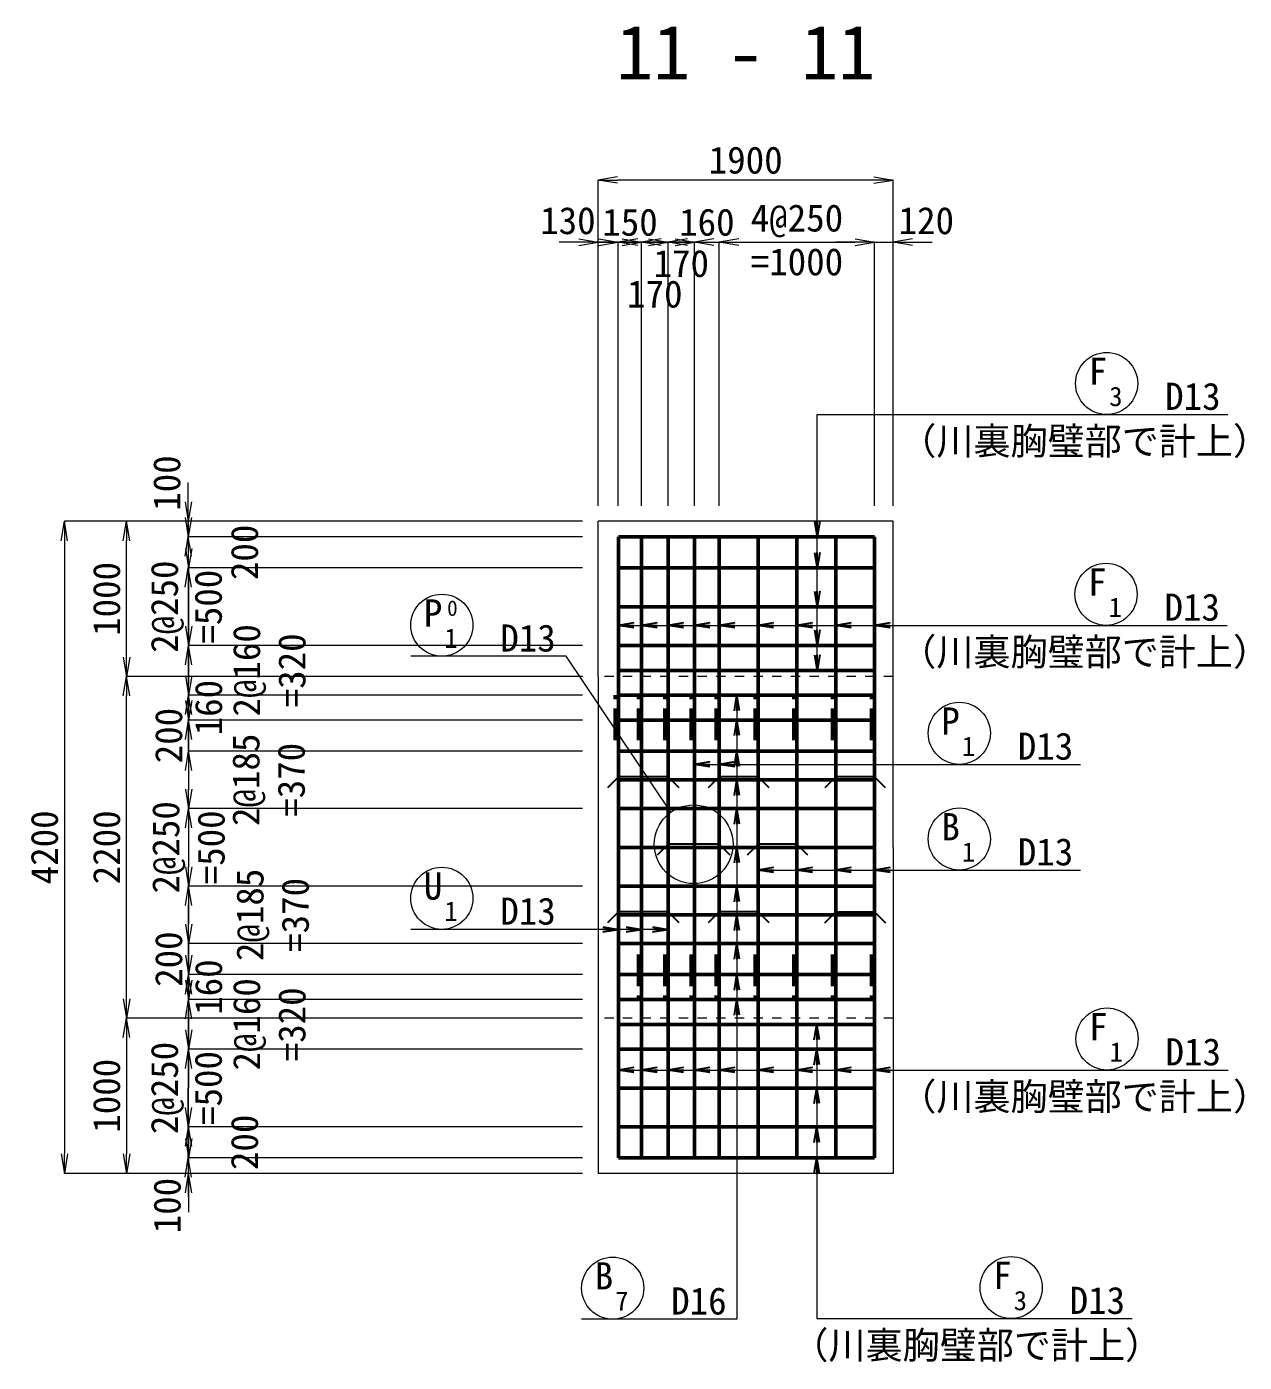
# Model space of a CAD drawing. Header units: millimetres. Extents: x 169470 to 758170, y -17820 to 11880.
# Drawn here: x 526551 to 534390, y -11529 to -2927 of the extents above; entities that cross this region are included whole.
import ezdxf
from ezdxf.enums import TextEntityAlignment as Align

# ---------------------------------------------------------------- set-up
doc = ezdxf.new("R2010")
doc.units = ezdxf.units.MM
doc.header["$LTSCALE"] = 50
doc.header["$PDSIZE"] = 300
doc.linetypes.add('SXF_跳び破線', pattern=[12, 6, -6])
doc.layers.get('Defpoints').update_dxf_attribs({"color": 151})
for name, color, linetype, lineweight in [('D-BGD', 7, 'Continuous', 13), ('D-STR', 1, 'Continuous', 50), ('D-STR-DIM', 7, 'Continuous', 13), ('D-STR-HTXT', 7, 'Continuous', 13), ('D-STR-STR3', 4, 'Continuous', 25), ('D-STR-TXT', 7, 'Continuous', 13)]:
    doc.layers.add(name, color=color, linetype=linetype, lineweight=lineweight)
doc.styles.add('MS ゴシック', font='MS Gothic.ttf')
doc.styles.add('YOKO_GOTHIC', font='MS Gothic.ttf')
doc.dimstyles.new('DIM-50', dxfattribs={"dimscale": 50, "dimtxt": 3.5, "dimasz": 2.5, "dimexe": 0, "dimexo": 2, "dimgap": 0.8, "dimtad": 1, "dimdec": 0, "dimzin": 1, "dimdsep": 46, "dimtxsty": 'MS ゴシック', "dimblk": 'OPEN', "dimcen": 0.1, "dimclrd": 256, "dimclre": 256, "dimclrt": 256, "dimaunit": 1, "dimadec": 3, "dimazin": 0, "dimtfac": 1, "dimtdec": 0, "dimtix": 1, "dimtmove": 2, "dimatfit": 3, "dimldrblk": 'OPEN', "dimfxl": 1, "dimlwd": -1, "dimlwe": -1, "dimarcsym": 2})
doc.dimstyles.new('S50', dxfattribs={"dimscale": 50, "dimtxt": 3.5, "dimasz": 2, "dimexe": 1, "dimexo": 1, "dimgap": 1, "dimtad": 1, "dimdec": 0, "dimzin": 1, "dimdsep": 46, "dimtxsty": 'YOKO_GOTHIC', "dimblk": 'OPEN', "dimcen": 0, "dimclrd": 256, "dimclre": 256, "dimclrt": 256, "dimaunit": 1, "dimadec": 3, "dimazin": 0, "dimtfac": 1, "dimtdec": 0, "dimtix": 1, "dimtmove": 2, "dimatfit": 3, "dimldrblk": 'OPEN', "dimfxl": 1, "dimlwd": -1, "dimlwe": -1, "dimarcsym": 0})

# ---------------------------------------------------------------- blocks, each defined once
blk = doc.blocks.new('_Open')
at = {"color": 0, "linetype": 'ByBlock', "lineweight": -2}
for p, q in [((-1, 0.167), (0, 0)), ((-1, -0.167), (0, 0)), ((0, 0), (-1, 0))]:
    blk.add_line(p, q, dxfattribs=at)
blk = doc.blocks.new('*D330')
at = {"layer": 'D-STR-DIM', "ltscale": 1500, "transparency": 16777216}
for p, q in [((527591.2, -5987.2), (527591.2, -5862.2)), ((530130.2, -6112.2), (527591.2, -6112.2)), ((527591.2, -6112.2), (527591.2, -6212.2)), ((530130.2, -6212.2), (527591.2, -6212.2)), ((527591.2, -6337.2), (527591.2, -6462.2))]:
    blk.add_line(p, q, dxfattribs=at)
at = {"layer": 'Defpoints', "color": 0, "ltscale": 1500, "transparency": 16777216}
for p in [(530230.2, -6112.2), (527591.2, -6212.2), (530230.2, -6212.2)]:
    blk.add_point(p, dxfattribs=at)
at = {"layer": 'D-STR-DIM', "ltscale": 1500, "transparency": 16777216, "xscale": 125, "yscale": 125, "zscale": 125}
for p, rotation in [((527591.2, -6112.2), 270), ((527591.2, -6212.2), 90)]:
    blk.add_blockref('_Open', p, dxfattribs=dict(at, rotation=rotation))
at = {"layer": 'D-STR-DIM', "ltscale": 1500, "transparency": 16777216, "insert": (527453.7, -5865.8), "char_height": 175, "attachment_point": 5, "rotation": 90, "style": 'MS ゴシック'}
blk.add_mtext('100', dxfattribs=at)
blk = doc.blocks.new('*D331')
at = {"layer": 'D-STR-DIM', "ltscale": 1500, "transparency": 16777216}
for p, q in [((527591.2, -6087.2), (527591.2, -5962.2)), ((530130.2, -6212.2), (527591.2, -6212.2)), ((527591.2, -6212.2), (527591.2, -6412.2)), ((530130.2, -6412.2), (527591.2, -6412.2)), ((527591.2, -6537.2), (527591.2, -6662.2))]:
    blk.add_line(p, q, dxfattribs=at)
at = {"layer": 'Defpoints', "color": 0, "ltscale": 1500, "transparency": 16777216}
for p in [(530230.2, -6212.2), (527591.2, -6412.2), (530230.2, -6412.2)]:
    blk.add_point(p, dxfattribs=at)
at = {"layer": 'D-STR-DIM', "ltscale": 1500, "transparency": 16777216, "xscale": 125, "yscale": 125, "zscale": 125}
for p, rotation in [((527591.2, -6212.2), 270), ((527591.2, -6412.2), 90)]:
    blk.add_blockref('_Open', p, dxfattribs=dict(at, rotation=rotation))
at = {"layer": 'D-STR-DIM', "ltscale": 1500, "transparency": 16777216, "insert": (527953.9, -6312.2), "char_height": 175, "attachment_point": 5, "rotation": 90, "style": 'MS ゴシック'}
blk.add_mtext('200', dxfattribs=at)
blk = doc.blocks.new('*D332')
at = {"layer": 'D-STR-DIM', "ltscale": 1500, "transparency": 16777216}
for p, q in [((527593.3, -6287.2), (527593.3, -6162.2)), ((530130.2, -6412.2), (527593.3, -6412.2)), ((527593.3, -6412.2), (527593.3, -6912.2)), ((530130.2, -6912.2), (527593.3, -6912.2)), ((527593.3, -7037.2), (527593.3, -7162.2))]:
    blk.add_line(p, q, dxfattribs=at)
at = {"layer": 'Defpoints', "color": 0, "ltscale": 1500, "transparency": 16777216}
for p in [(530230.2, -6412.2), (527593.3, -6912.2), (530230.2, -6912.2)]:
    blk.add_point(p, dxfattribs=at)
at = {"layer": 'D-STR-DIM', "ltscale": 1500, "transparency": 16777216, "xscale": 125, "yscale": 125, "zscale": 125}
for p, rotation in [((527593.3, -6412.2), 270), ((527593.3, -6912.2), 90)]:
    blk.add_blockref('_Open', p, dxfattribs=dict(at, rotation=rotation))
at = {"layer": 'D-STR-DIM', "ltscale": 1500, "transparency": 16777216, "char_height": 175, "attachment_point": 5, "rotation": 90, "style": 'MS ゴシック'}
for s, insert in [('2@250', (527456.5, -6662.2)), ('=500', (527720.8, -6662.2))]:
    blk.add_mtext(s, dxfattribs=dict(at, insert=insert))
blk = doc.blocks.new('*D333')
at = {"layer": 'D-STR-DIM', "ltscale": 1500, "transparency": 16777216}
for p, q in [((527593.3, -10087.2), (527593.3, -9962.2)), ((530130.2, -10212.2), (527593.3, -10212.2)), ((527593.3, -10312.2), (527593.3, -10212.2)), ((530130.2, -10312.2), (527593.3, -10312.2)), ((527593.3, -10437.2), (527593.3, -10562.2))]:
    blk.add_line(p, q, dxfattribs=at)
at = {"layer": 'Defpoints', "color": 0, "ltscale": 1500, "transparency": 16777216}
for p in [(527593.3, -10212.2), (530230.2, -10212.2), (530230.2, -10312.2)]:
    blk.add_point(p, dxfattribs=at)
at = {"layer": 'D-STR-DIM', "ltscale": 1500, "transparency": 16777216, "xscale": 125, "yscale": 125, "zscale": 125}
for p, rotation in [((527593.3, -10212.2), 270), ((527593.3, -10312.2), 90)]:
    blk.add_blockref('_Open', p, dxfattribs=dict(at, rotation=rotation))
at = {"layer": 'D-STR-DIM', "ltscale": 1500, "transparency": 16777216, "insert": (527455.8, -10519.4), "char_height": 175, "attachment_point": 5, "rotation": 90, "style": 'MS ゴシック'}
blk.add_mtext('100', dxfattribs=at)
blk = doc.blocks.new('*D334')
at = {"layer": 'D-STR-DIM', "ltscale": 1500, "transparency": 16777216}
for p, q in [((530130.2, -7592.2), (527593.3, -7592.2)), ((527593.3, -7717.2), (527593.3, -7837.2)), ((530130.2, -7962.2), (527593.3, -7962.2))]:
    blk.add_line(p, q, dxfattribs=at)
at = {"layer": 'Defpoints', "color": 0, "ltscale": 1500, "transparency": 16777216}
for p in [(530230.2, -7592.2), (527593.3, -7962.2), (530230.2, -7962.2)]:
    blk.add_point(p, dxfattribs=at)
at = {"layer": 'D-STR-DIM', "ltscale": 1500, "transparency": 16777216, "xscale": 125, "yscale": 125, "zscale": 125}
for p, rotation in [((527593.3, -7592.2), 90), ((527593.3, -7962.2), 270)]:
    blk.add_blockref('_Open', p, dxfattribs=dict(at, rotation=rotation))
at = {"layer": 'D-STR-DIM', "ltscale": 1500, "transparency": 16777216, "insert": (528109.3, -7777.2), "char_height": 175, "attachment_point": 5, "rotation": 90, "style": 'MS ゴシック'}
blk.add_mtext('2@185\\P=370', dxfattribs=at)
blk = doc.blocks.new('*D335')
at = {"layer": 'D-STR-DIM', "ltscale": 1500, "transparency": 16777216}
for p, q in [((530130.2, -7962.2), (527593.3, -7962.2)), ((527593.3, -8087.2), (527593.3, -8337.2)), ((530130.2, -8462.2), (527593.3, -8462.2))]:
    blk.add_line(p, q, dxfattribs=at)
at = {"layer": 'Defpoints', "color": 0, "ltscale": 1500, "transparency": 16777216}
for p in [(530230.2, -7962.2), (527593.3, -8462.2), (530230.2, -8462.2)]:
    blk.add_point(p, dxfattribs=at)
at = {"layer": 'D-STR-DIM', "ltscale": 1500, "transparency": 16777216, "xscale": 125, "yscale": 125, "zscale": 125}
for p, rotation in [((527593.3, -7962.2), 90), ((527593.3, -8462.2), 270)]:
    blk.add_blockref('_Open', p, dxfattribs=dict(at, rotation=rotation))
at = {"layer": 'D-STR-DIM', "ltscale": 1500, "transparency": 16777216, "insert": (527593.3, -8212.2), "char_height": 175, "attachment_point": 5, "rotation": 90, "style": 'MS ゴシック'}
blk.add_mtext('2@250\\P=500', dxfattribs=at)
blk = doc.blocks.new('*D336')
at = {"layer": 'D-STR-DIM', "ltscale": 1500, "transparency": 16777216}
for p, q in [((530130.2, -8462.2), (527593.3, -8462.2)), ((527593.3, -8587.2), (527593.3, -8707.2)), ((530130.2, -8832.2), (527593.3, -8832.2))]:
    blk.add_line(p, q, dxfattribs=at)
at = {"layer": 'Defpoints', "color": 0, "ltscale": 1500, "transparency": 16777216}
for p in [(530230.2, -8462.2), (527593.3, -8832.2), (530230.2, -8832.2)]:
    blk.add_point(p, dxfattribs=at)
at = {"layer": 'D-STR-DIM', "ltscale": 1500, "transparency": 16777216, "xscale": 125, "yscale": 125, "zscale": 125}
for p, rotation in [((527593.3, -8462.2), 90), ((527593.3, -8832.2), 270)]:
    blk.add_blockref('_Open', p, dxfattribs=dict(at, rotation=rotation))
at = {"layer": 'D-STR-DIM', "ltscale": 1500, "transparency": 16777216, "insert": (528135.3, -8647.2), "char_height": 175, "attachment_point": 5, "rotation": 90, "style": 'MS ゴシック'}
blk.add_mtext('2@185\\P=370', dxfattribs=at)
blk = doc.blocks.new('*D337')
at = {"layer": 'D-STR-DIM', "ltscale": 1500, "transparency": 16777216}
for p, q in [((530130.2, -9312.2), (527193.3, -9312.2)), ((527193.3, -9437.2), (527193.3, -10187.2)), ((530130.2, -10312.2), (527193.3, -10312.2))]:
    blk.add_line(p, q, dxfattribs=at)
at = {"layer": 'Defpoints', "color": 0, "ltscale": 1500, "transparency": 16777216}
for p in [(530230.2, -9312.2), (527193.3, -10312.2), (530230.2, -10312.2)]:
    blk.add_point(p, dxfattribs=at)
at = {"layer": 'D-STR-DIM', "ltscale": 1500, "transparency": 16777216, "xscale": 125, "yscale": 125, "zscale": 125}
for p, rotation in [((527193.3, -9312.2), 90), ((527193.3, -10312.2), 270)]:
    blk.add_blockref('_Open', p, dxfattribs=dict(at, rotation=rotation))
at = {"layer": 'D-STR-DIM', "ltscale": 1500, "transparency": 16777216, "insert": (527065.8, -9812.2), "char_height": 175, "attachment_point": 5, "rotation": 90, "style": 'MS ゴシック'}
blk.add_mtext('1000', dxfattribs=at)
blk = doc.blocks.new('*D338')
at = {"layer": 'D-STR-DIM', "ltscale": 1500, "transparency": 16777216}
for p, q in [((530130.2, -7112.2), (527193.3, -7112.2)), ((527193.3, -9187.2), (527193.3, -7237.2)), ((530130.2, -9312.2), (527193.3, -9312.2))]:
    blk.add_line(p, q, dxfattribs=at)
at = {"layer": 'Defpoints', "color": 0, "ltscale": 1500, "transparency": 16777216}
for p in [(527193.3, -7112.2), (530230.2, -7112.2), (530230.2, -9312.2)]:
    blk.add_point(p, dxfattribs=at)
at = {"layer": 'D-STR-DIM', "ltscale": 1500, "transparency": 16777216, "xscale": 125, "yscale": 125, "zscale": 125}
for p, rotation in [((527193.3, -7112.2), 90), ((527193.3, -9312.2), 270)]:
    blk.add_blockref('_Open', p, dxfattribs=dict(at, rotation=rotation))
at = {"layer": 'D-STR-DIM', "ltscale": 1500, "transparency": 16777216, "insert": (527065.8, -8212.2), "char_height": 175, "attachment_point": 5, "rotation": 90, "style": 'MS ゴシック'}
blk.add_mtext('2200', dxfattribs=at)
blk = doc.blocks.new('*D339')
at = {"layer": 'D-STR-DIM', "ltscale": 1500, "transparency": 16777216}
for p, q in [((530130.2, -6112.2), (527193.3, -6112.2)), ((527193.3, -6987.2), (527193.3, -6237.2)), ((530130.2, -7112.2), (527193.3, -7112.2))]:
    blk.add_line(p, q, dxfattribs=at)
at = {"layer": 'Defpoints', "color": 0, "ltscale": 1500, "transparency": 16777216}
for p in [(527193.3, -6112.2), (530230.2, -6112.2), (530230.2, -7112.2)]:
    blk.add_point(p, dxfattribs=at)
at = {"layer": 'D-STR-DIM', "ltscale": 1500, "transparency": 16777216, "xscale": 125, "yscale": 125, "zscale": 125}
for p, rotation in [((527193.3, -6112.2), 90), ((527193.3, -7112.2), 270)]:
    blk.add_blockref('_Open', p, dxfattribs=dict(at, rotation=rotation))
at = {"layer": 'D-STR-DIM', "ltscale": 1500, "transparency": 16777216, "insert": (527065.8, -6612.2), "char_height": 175, "attachment_point": 5, "rotation": 90, "style": 'MS ゴシック'}
blk.add_mtext('1000', dxfattribs=at)
blk = doc.blocks.new('*D340')
at = {"layer": 'D-STR-DIM', "ltscale": 1500, "transparency": 16777216}
for p, q in [((530130.2, -6112.2), (526793.3, -6112.2)), ((526793.3, -6237.2), (526793.3, -10187.2)), ((530130.2, -10312.2), (526793.3, -10312.2))]:
    blk.add_line(p, q, dxfattribs=at)
at = {"layer": 'Defpoints', "color": 0, "ltscale": 1500, "transparency": 16777216}
for p in [(530230.2, -6112.2), (526793.3, -10312.2), (530230.2, -10312.2)]:
    blk.add_point(p, dxfattribs=at)
at = {"layer": 'D-STR-DIM', "ltscale": 1500, "transparency": 16777216, "xscale": 125, "yscale": 125, "zscale": 125}
for p, rotation in [((526793.3, -6112.2), 90), ((526793.3, -10312.2), 270)]:
    blk.add_blockref('_Open', p, dxfattribs=dict(at, rotation=rotation))
at = {"layer": 'D-STR-DIM', "ltscale": 1500, "transparency": 16777216, "insert": (526665.8, -8212.2), "char_height": 175, "attachment_point": 5, "rotation": 90, "style": 'MS ゴシック'}
blk.add_mtext('4200', dxfattribs=at)
blk = doc.blocks.new('*D341')
at = {"layer": 'D-STR-DIM', "ltscale": 1500, "transparency": 16777216}
for p, q in [((527593.3, -7267.2), (527593.3, -7142.2)), ((530130.2, -7392.2), (527593.3, -7392.2)), ((527593.3, -7592.2), (527593.3, -7392.2)), ((530130.2, -7592.2), (527593.3, -7592.2)), ((527593.3, -7717.2), (527593.3, -7842.2))]:
    blk.add_line(p, q, dxfattribs=at)
at = {"layer": 'Defpoints', "color": 0, "ltscale": 1500, "transparency": 16777216}
for p in [(527593.3, -7392.2), (530230.2, -7392.2), (530230.2, -7592.2)]:
    blk.add_point(p, dxfattribs=at)
at = {"layer": 'D-STR-DIM', "ltscale": 1500, "transparency": 16777216, "xscale": 125, "yscale": 125, "zscale": 125}
for p, rotation in [((527593.3, -7392.2), 270), ((527593.3, -7592.2), 90)]:
    blk.add_blockref('_Open', p, dxfattribs=dict(at, rotation=rotation))
at = {"layer": 'D-STR-DIM', "ltscale": 1500, "transparency": 16777216, "insert": (527465.8, -7492.2), "char_height": 175, "attachment_point": 5, "rotation": 90, "style": 'MS ゴシック'}
blk.add_mtext('200', dxfattribs=at)
blk = doc.blocks.new('*D342')
at = {"layer": 'D-STR-DIM', "ltscale": 1500, "transparency": 16777216}
for p, q in [((530105.2, -4314.2), (529980.2, -4314.2)), ((530230.2, -6012.2), (530230.2, -4314.2)), ((530230.2, -4314.2), (530360.2, -4314.2)), ((530360.2, -6012.2), (530360.2, -4314.2)), ((530485.2, -4314.2), (530610.2, -4314.2))]:
    blk.add_line(p, q, dxfattribs=at)
at = {"layer": 'Defpoints', "color": 0, "ltscale": 1500, "transparency": 16777216}
for p in [(530360.2, -4314.2), (530230.2, -6112.2), (530360.2, -6112.2)]:
    blk.add_point(p, dxfattribs=at)
at = {"layer": 'D-STR-DIM', "ltscale": 1500, "transparency": 16777216, "xscale": 125, "yscale": 125, "zscale": 125}
blk.add_blockref('_Open', (530230.2, -4314.2), dxfattribs=at)
at = {"layer": 'D-STR-DIM', "ltscale": 1500, "transparency": 16777216, "xscale": 125, "yscale": 125, "zscale": 125, "rotation": 180}
blk.add_blockref('_Open', (530360.2, -4314.2), dxfattribs=at)
at = {"layer": 'D-STR-DIM', "ltscale": 1500, "transparency": 16777216, "insert": (530035.5, -4176.7), "char_height": 175, "attachment_point": 5, "style": 'MS ゴシック'}
blk.add_mtext('130', dxfattribs=at)
blk = doc.blocks.new('*D343')
at = {"layer": 'D-STR-DIM', "ltscale": 1500, "transparency": 16777216}
for p, q in [((530235.2, -4314.2), (530110.2, -4314.2)), ((530360.2, -6012.2), (530360.2, -4314.2)), ((530360.2, -4314.2), (530510.2, -4314.2)), ((530510.2, -6012.2), (530510.2, -4314.2)), ((530635.2, -4314.2), (530760.2, -4314.2))]:
    blk.add_line(p, q, dxfattribs=at)
at = {"layer": 'Defpoints', "color": 0, "ltscale": 1500, "transparency": 16777216}
for p in [(530510.2, -4314.2), (530360.2, -6112.2), (530510.2, -6112.2)]:
    blk.add_point(p, dxfattribs=at)
at = {"layer": 'D-STR-DIM', "ltscale": 1500, "transparency": 16777216, "xscale": 125, "yscale": 125, "zscale": 125}
blk.add_blockref('_Open', (530360.2, -4314.2), dxfattribs=at)
at = {"layer": 'D-STR-DIM', "ltscale": 1500, "transparency": 16777216, "xscale": 125, "yscale": 125, "zscale": 125, "rotation": 180}
blk.add_blockref('_Open', (530510.2, -4314.2), dxfattribs=at)
at = {"layer": 'D-STR-DIM', "ltscale": 1500, "transparency": 16777216, "insert": (530435.2, -4186.7), "char_height": 175, "attachment_point": 5, "style": 'MS ゴシック'}
blk.add_mtext('150', dxfattribs=at)
blk = doc.blocks.new('*D344')
at = {"layer": 'D-STR-DIM', "ltscale": 1500, "transparency": 16777216}
for p, q in [((530385.2, -4314.2), (530260.2, -4314.2)), ((530510.2, -6012.2), (530510.2, -4314.2)), ((530510.2, -4314.2), (530680.2, -4314.2)), ((530680.2, -6012.2), (530680.2, -4314.2)), ((530805.2, -4314.2), (530930.2, -4314.2))]:
    blk.add_line(p, q, dxfattribs=at)
at = {"layer": 'Defpoints', "color": 0, "ltscale": 1500, "transparency": 16777216}
for p in [(530680.2, -4314.2), (530510.2, -6112.2), (530680.2, -6112.2)]:
    blk.add_point(p, dxfattribs=at)
at = {"layer": 'D-STR-DIM', "ltscale": 1500, "transparency": 16777216, "xscale": 125, "yscale": 125, "zscale": 125}
blk.add_blockref('_Open', (530510.2, -4314.2), dxfattribs=at)
at = {"layer": 'D-STR-DIM', "ltscale": 1500, "transparency": 16777216, "xscale": 125, "yscale": 125, "zscale": 125, "rotation": 180}
blk.add_blockref('_Open', (530680.2, -4314.2), dxfattribs=at)
at = {"layer": 'D-STR-DIM', "ltscale": 1500, "transparency": 16777216, "insert": (530595.2, -4649.4), "char_height": 175, "attachment_point": 5, "style": 'MS ゴシック'}
blk.add_mtext('170', dxfattribs=at)
blk = doc.blocks.new('*D345')
at = {"layer": 'D-STR-DIM', "ltscale": 1500, "transparency": 16777216}
for p, q in [((530555.2, -4314.2), (530430.2, -4314.2)), ((530680.2, -6012.2), (530680.2, -4314.2)), ((530680.2, -4314.2), (530850.2, -4314.2)), ((530850.2, -6012.2), (530850.2, -4314.2)), ((530975.2, -4314.2), (531100.2, -4314.2))]:
    blk.add_line(p, q, dxfattribs=at)
at = {"layer": 'Defpoints', "color": 0, "ltscale": 1500, "transparency": 16777216}
for p in [(530850.2, -4314.2), (530680.2, -6112.2), (530850.2, -6112.2)]:
    blk.add_point(p, dxfattribs=at)
at = {"layer": 'D-STR-DIM', "ltscale": 1500, "transparency": 16777216, "xscale": 125, "yscale": 125, "zscale": 125}
blk.add_blockref('_Open', (530680.2, -4314.2), dxfattribs=at)
at = {"layer": 'D-STR-DIM', "ltscale": 1500, "transparency": 16777216, "xscale": 125, "yscale": 125, "zscale": 125, "rotation": 180}
blk.add_blockref('_Open', (530850.2, -4314.2), dxfattribs=at)
at = {"layer": 'D-STR-DIM', "ltscale": 1500, "transparency": 16777216, "insert": (530765.2, -4452.6), "char_height": 175, "attachment_point": 5, "style": 'MS ゴシック'}
blk.add_mtext('170', dxfattribs=at)
blk = doc.blocks.new('*D346')
at = {"layer": 'D-STR-DIM', "ltscale": 1500, "transparency": 16777216}
for p, q in [((530725.2, -4314.2), (530600.2, -4314.2)), ((530850.2, -6012.2), (530850.2, -4314.2)), ((530850.2, -4314.2), (531010.2, -4314.2)), ((531010.2, -6012.2), (531010.2, -4314.2)), ((531135.2, -4314.2), (531260.2, -4314.2))]:
    blk.add_line(p, q, dxfattribs=at)
at = {"layer": 'Defpoints', "color": 0, "ltscale": 1500, "transparency": 16777216}
for p in [(531010.2, -4314.2), (530850.2, -6112.2), (531010.2, -6112.2)]:
    blk.add_point(p, dxfattribs=at)
at = {"layer": 'D-STR-DIM', "ltscale": 1500, "transparency": 16777216, "xscale": 125, "yscale": 125, "zscale": 125}
blk.add_blockref('_Open', (530850.2, -4314.2), dxfattribs=at)
at = {"layer": 'D-STR-DIM', "ltscale": 1500, "transparency": 16777216, "xscale": 125, "yscale": 125, "zscale": 125, "rotation": 180}
blk.add_blockref('_Open', (531010.2, -4314.2), dxfattribs=at)
at = {"layer": 'D-STR-DIM', "ltscale": 1500, "transparency": 16777216, "insert": (530930.2, -4186.7), "char_height": 175, "attachment_point": 5, "style": 'MS ゴシック'}
blk.add_mtext('160', dxfattribs=at)
blk = doc.blocks.new('*D347')
at = {"layer": 'D-STR-DIM', "ltscale": 1500, "transparency": 16777216}
for p, q in [((531010.2, -6012.2), (531010.2, -4314.2)), ((531135.2, -4314.2), (531885.2, -4314.2)), ((532010.2, -6012.2), (532010.2, -4314.2))]:
    blk.add_line(p, q, dxfattribs=at)
at = {"layer": 'Defpoints', "color": 0, "ltscale": 1500, "transparency": 16777216}
for p in [(532010.2, -4314.2), (531010.2, -6112.2), (532010.2, -6112.2)]:
    blk.add_point(p, dxfattribs=at)
at = {"layer": 'D-STR-DIM', "ltscale": 1500, "transparency": 16777216, "xscale": 125, "yscale": 125, "zscale": 125, "rotation": 180}
blk.add_blockref('_Open', (531010.2, -4314.2), dxfattribs=at)
at = {"layer": 'D-STR-DIM', "ltscale": 1500, "transparency": 16777216, "xscale": 125, "yscale": 125, "zscale": 125}
blk.add_blockref('_Open', (532010.2, -4314.2), dxfattribs=at)
at = {"layer": 'D-STR-DIM', "ltscale": 1500, "transparency": 16777216, "char_height": 175, "attachment_point": 5, "style": 'MS ゴシック'}
for s, insert in [('4@250', (531510.2, -4177.4)), ('=1000', (531510.2, -4441.7))]:
    blk.add_mtext(s, dxfattribs=dict(at, insert=insert))
blk = doc.blocks.new('*D348')
at = {"layer": 'D-STR-DIM', "ltscale": 1500, "transparency": 16777216}
for p, q in [((531885.2, -4314.2), (531760.2, -4314.2)), ((532010.2, -6012.2), (532010.2, -4314.2)), ((532010.2, -4314.2), (532130.2, -4314.2)), ((532130.2, -6012.2), (532130.2, -4314.2)), ((532255.2, -4314.2), (532380.2, -4314.2))]:
    blk.add_line(p, q, dxfattribs=at)
at = {"layer": 'Defpoints', "color": 0, "ltscale": 1500, "transparency": 16777216}
for p in [(532130.2, -4314.2), (532010.2, -6112.2), (532130.2, -6112.2)]:
    blk.add_point(p, dxfattribs=at)
at = {"layer": 'D-STR-DIM', "ltscale": 1500, "transparency": 16777216, "xscale": 125, "yscale": 125, "zscale": 125}
blk.add_blockref('_Open', (532010.2, -4314.2), dxfattribs=at)
at = {"layer": 'D-STR-DIM', "ltscale": 1500, "transparency": 16777216, "xscale": 125, "yscale": 125, "zscale": 125, "rotation": 180}
blk.add_blockref('_Open', (532130.2, -4314.2), dxfattribs=at)
at = {"layer": 'D-STR-DIM', "ltscale": 1500, "transparency": 16777216, "insert": (532343.3, -4176.7), "char_height": 175, "attachment_point": 5, "style": 'MS ゴシック'}
blk.add_mtext('120', dxfattribs=at)
blk = doc.blocks.new('*D349')
at = {"layer": 'D-STR-DIM', "ltscale": 1500, "transparency": 16777216}
for p, q in [((530230.2, -6012.2), (530230.2, -3914.2)), ((532005.2, -3914.2), (530355.2, -3914.2)), ((532130.2, -6012.2), (532130.2, -3914.2))]:
    blk.add_line(p, q, dxfattribs=at)
at = {"layer": 'Defpoints', "color": 0, "ltscale": 1500, "transparency": 16777216}
for p in [(530230.2, -3914.2), (530230.2, -6112.2), (532130.2, -6112.2)]:
    blk.add_point(p, dxfattribs=at)
at = {"layer": 'D-STR-DIM', "ltscale": 1500, "transparency": 16777216, "xscale": 125, "yscale": 125, "zscale": 125, "rotation": 180}
blk.add_blockref('_Open', (530230.2, -3914.2), dxfattribs=at)
at = {"layer": 'D-STR-DIM', "ltscale": 1500, "transparency": 16777216, "xscale": 125, "yscale": 125, "zscale": 125}
blk.add_blockref('_Open', (532130.2, -3914.2), dxfattribs=at)
at = {"layer": 'D-STR-DIM', "ltscale": 1500, "transparency": 16777216, "insert": (531180.2, -3786.7), "char_height": 175, "attachment_point": 5, "style": 'MS ゴシック'}
blk.add_mtext('1900', dxfattribs=at)
blk = doc.blocks.new('*D2503')
at = {"layer": 'D-STR-DIM', "transparency": 16777216}
for p, q in [((527593.3, -7107.2), (527593.3, -6982.2)), ((530130.2, -7232.2), (527593.3, -7232.2)), ((527593.3, -7392.2), (527593.3, -7232.2)), ((530130.2, -7392.2), (527593.3, -7392.2)), ((527593.3, -7517.2), (527593.3, -7642.2))]:
    blk.add_line(p, q, dxfattribs=at)
at = {"layer": 'Defpoints', "color": 0, "transparency": 16777216}
for p in [(527593.3, -7232.2), (530230.2, -7232.2), (530230.2, -7392.2)]:
    blk.add_point(p, dxfattribs=at)
at = {"layer": 'D-STR-DIM', "transparency": 16777216, "xscale": 125, "yscale": 125, "zscale": 125}
for p, rotation in [((527593.3, -7232.2), 270), ((527593.3, -7392.2), 90)]:
    blk.add_blockref('_Open', p, dxfattribs=dict(at, rotation=rotation))
at = {"layer": 'D-STR-DIM', "transparency": 16777216, "insert": (527722.6, -7312.2), "char_height": 175, "attachment_point": 5, "rotation": 90, "style": 'MS ゴシック'}
blk.add_mtext('160', dxfattribs=at)
blk = doc.blocks.new('*D2504')
at = {"layer": 'D-STR-DIM', "transparency": 16777216}
for p, q in [((527593.3, -6787.2), (527593.3, -6662.2)), ((530130.2, -6912.2), (527593.3, -6912.2)), ((527593.3, -7232.2), (527593.3, -6912.2)), ((530130.2, -7232.2), (527593.3, -7232.2)), ((527593.3, -7357.2), (527593.3, -7482.2))]:
    blk.add_line(p, q, dxfattribs=at)
at = {"layer": 'Defpoints', "color": 0, "transparency": 16777216}
for p in [(527593.3, -6912.2), (530230.2, -6912.2), (530230.2, -7232.2)]:
    blk.add_point(p, dxfattribs=at)
at = {"layer": 'D-STR-DIM', "transparency": 16777216, "xscale": 125, "yscale": 125, "zscale": 125}
for p, rotation in [((527593.3, -6912.2), 270), ((527593.3, -7232.2), 90)]:
    blk.add_blockref('_Open', p, dxfattribs=dict(at, rotation=rotation))
at = {"layer": 'D-STR-DIM', "transparency": 16777216, "insert": (528113.6, -7072.2), "char_height": 175, "attachment_point": 5, "rotation": 90, "style": 'MS ゴシック'}
blk.add_mtext('2@160\\P=320', dxfattribs=at)
blk = doc.blocks.new('*D2505')
at = {"layer": 'D-STR-DIM', "ltscale": 1500, "transparency": 16777216}
for p, q in [((527591.2, -9887.2), (527591.2, -9762.2)), ((530130.2, -10012.2), (527591.2, -10012.2)), ((527591.2, -10212.2), (527591.2, -10012.2)), ((530130.2, -10212.2), (527591.2, -10212.2)), ((527591.2, -10337.2), (527591.2, -10462.2))]:
    blk.add_line(p, q, dxfattribs=at)
at = {"layer": 'Defpoints', "color": 0, "ltscale": 1500, "transparency": 16777216}
for p in [(527591.2, -10012.2), (530230.2, -10012.2), (530230.2, -10212.2)]:
    blk.add_point(p, dxfattribs=at)
at = {"layer": 'D-STR-DIM', "ltscale": 1500, "transparency": 16777216, "xscale": 125, "yscale": 125, "zscale": 125}
for p, rotation in [((527591.2, -10012.2), 270), ((527591.2, -10212.2), 90)]:
    blk.add_blockref('_Open', p, dxfattribs=dict(at, rotation=rotation))
at = {"layer": 'D-STR-DIM', "ltscale": 1500, "transparency": 16777216, "insert": (527953.9, -10112.2), "char_height": 175, "attachment_point": 5, "rotation": 90, "style": 'MS ゴシック'}
blk.add_mtext('200', dxfattribs=at)
blk = doc.blocks.new('*D2506')
at = {"layer": 'D-STR-DIM', "ltscale": 1500, "transparency": 16777216}
for p, q in [((527593.3, -9387.2), (527593.3, -9262.2)), ((530130.2, -9512.2), (527593.3, -9512.2)), ((527593.3, -10012.2), (527593.3, -9512.2)), ((530130.2, -10012.2), (527593.3, -10012.2)), ((527593.3, -10137.2), (527593.3, -10262.2))]:
    blk.add_line(p, q, dxfattribs=at)
at = {"layer": 'Defpoints', "color": 0, "ltscale": 1500, "transparency": 16777216}
for p in [(527593.3, -9512.2), (530230.2, -9512.2), (530230.2, -10012.2)]:
    blk.add_point(p, dxfattribs=at)
at = {"layer": 'D-STR-DIM', "ltscale": 1500, "transparency": 16777216, "xscale": 125, "yscale": 125, "zscale": 125}
for p, rotation in [((527593.3, -9512.2), 270), ((527593.3, -10012.2), 90)]:
    blk.add_blockref('_Open', p, dxfattribs=dict(at, rotation=rotation))
at = {"layer": 'D-STR-DIM', "ltscale": 1500, "transparency": 16777216, "char_height": 175, "attachment_point": 5, "rotation": 90, "style": 'MS ゴシック'}
for s, insert in [('2@250', (527456.5, -9762.2)), ('=500', (527720.8, -9762.2))]:
    blk.add_mtext(s, dxfattribs=dict(at, insert=insert))
blk = doc.blocks.new('*D2507')
at = {"layer": 'D-STR-DIM', "ltscale": 1500, "transparency": 16777216}
for p, q in [((527593.3, -8707.2), (527593.3, -8582.2)), ((530130.2, -8832.2), (527593.3, -8832.2)), ((527593.3, -8832.2), (527593.3, -9032.2)), ((530130.2, -9032.2), (527593.3, -9032.2)), ((527593.3, -9157.2), (527593.3, -9282.2))]:
    blk.add_line(p, q, dxfattribs=at)
at = {"layer": 'Defpoints', "color": 0, "ltscale": 1500, "transparency": 16777216}
for p in [(530230.2, -8832.2), (527593.3, -9032.2), (530230.2, -9032.2)]:
    blk.add_point(p, dxfattribs=at)
at = {"layer": 'D-STR-DIM', "ltscale": 1500, "transparency": 16777216, "xscale": 125, "yscale": 125, "zscale": 125}
for p, rotation in [((527593.3, -8832.2), 270), ((527593.3, -9032.2), 90)]:
    blk.add_blockref('_Open', p, dxfattribs=dict(at, rotation=rotation))
at = {"layer": 'D-STR-DIM', "ltscale": 1500, "transparency": 16777216, "insert": (527465.8, -8932.2), "char_height": 175, "attachment_point": 5, "rotation": 90, "style": 'MS ゴシック'}
blk.add_mtext('200', dxfattribs=at)
blk = doc.blocks.new('*D2508')
at = {"layer": 'D-STR-DIM', "transparency": 16777216}
for p, q in [((527593.3, -8907.2), (527593.3, -8782.2)), ((530130.2, -9032.2), (527593.3, -9032.2)), ((527593.3, -9032.2), (527593.3, -9192.2)), ((530130.2, -9192.2), (527593.3, -9192.2)), ((527593.3, -9317.2), (527593.3, -9442.2))]:
    blk.add_line(p, q, dxfattribs=at)
at = {"layer": 'Defpoints', "color": 0, "transparency": 16777216}
for p in [(530230.2, -9032.2), (527593.3, -9192.2), (530230.2, -9192.2)]:
    blk.add_point(p, dxfattribs=at)
at = {"layer": 'D-STR-DIM', "transparency": 16777216, "xscale": 125, "yscale": 125, "zscale": 125}
for p, rotation in [((527593.3, -9032.2), 270), ((527593.3, -9192.2), 90)]:
    blk.add_blockref('_Open', p, dxfattribs=dict(at, rotation=rotation))
at = {"layer": 'D-STR-DIM', "transparency": 16777216, "insert": (527722.6, -9112.2), "char_height": 175, "attachment_point": 5, "rotation": 90, "style": 'MS ゴシック'}
blk.add_mtext('160', dxfattribs=at)
blk = doc.blocks.new('*D2509')
at = {"layer": 'D-STR-DIM', "transparency": 16777216}
for p, q in [((527593.3, -9067.2), (527593.3, -8942.2)), ((530130.2, -9192.2), (527593.3, -9192.2)), ((527593.3, -9192.2), (527593.3, -9512.2)), ((530130.2, -9512.2), (527593.3, -9512.2)), ((527593.3, -9637.2), (527593.3, -9762.2))]:
    blk.add_line(p, q, dxfattribs=at)
at = {"layer": 'Defpoints', "color": 0, "transparency": 16777216}
for p in [(530230.2, -9192.2), (527593.3, -9512.2), (530230.2, -9512.2)]:
    blk.add_point(p, dxfattribs=at)
at = {"layer": 'D-STR-DIM', "transparency": 16777216, "xscale": 125, "yscale": 125, "zscale": 125}
for p, rotation in [((527593.3, -9192.2), 270), ((527593.3, -9512.2), 90)]:
    blk.add_blockref('_Open', p, dxfattribs=dict(at, rotation=rotation))
at = {"layer": 'D-STR-DIM', "transparency": 16777216, "insert": (528113.6, -9352.2), "char_height": 175, "attachment_point": 5, "rotation": 90, "style": 'MS ゴシック'}
blk.add_mtext('2@160\\P=320', dxfattribs=at)

msp = doc.modelspace()

# ---------------------------------------------------------------- linework, layer by layer
at = {"layer": 'D-BGD'}
for p, q in [((532130.23, -6112.23), (530230.23, -6112.23)), ((530230.23, -7112.23), (530230.23, -6112.23)), ((532130.23, -8212.23), (532130.23, -6112.23)), ((530230.23, -7112.23), (530230.23, -9312.23)), ((532130.23, -8912.23), (532130.23, -10312.23)), ((530230.23, -9312.23), (530230.23, -10312.23)), ((532130.23, -10312.23), (530230.23, -10312.23))]:
    msp.add_line(p, q, dxfattribs=at)
at = {"layer": 'D-BGD', "linetype": 'SXF_跳び破線', "ltscale": 0.2}
for p, q in [((532130.23, -7112.23), (530230.23, -7112.23)), ((532130.23, -9312.23), (530230.23, -9312.23))]:
    msp.add_line(p, q, dxfattribs=at)
at = {"layer": 'D-BGD', "ltscale": 0.2}
msp.add_line((532130.23, -8212.23), (532130.23, -8912.23), dxfattribs=at)
at = {"layer": 'D-STR'}
for p, q in [((530360.23, -6212.23), (532010.23, -6212.23)), ((530360.23, -10212.23), (530360.23, -6212.23)), ((530510.23, -10212.23), (530510.23, -6212.23)), ((530680.23, -10212.23), (530680.23, -6212.23)), ((530850.23, -10212.23), (530850.23, -6212.23)), ((531010.23, -10212.23), (531010.23, -6212.23)), ((531260.23, -10212.23), (531260.23, -6212.23)), ((531510.23, -10212.23), (531510.23, -6212.23)), ((531760.23, -10212.23), (531760.23, -6212.23)), ((532010.23, -10212.23), (532010.23, -6212.23)), ((530360.23, -6412.23), (532010.23, -6412.23)), ((530360.23, -6662.23), (532010.23, -6662.23)), ((530360.23, -6912.23), (532010.23, -6912.23)), ((530360.23, -7072.23), (532010.23, -7072.23)), ((530360.23, -7232.23), (532010.23, -7232.23)), ((530340.23, -7522.23), (530340.23, -7372.23)), ((530360.23, -7392.23), (532010.23, -7392.23)), ((530490.23, -7522.23), (530490.23, -7372.23)), ((530660.23, -7522.23), (530660.23, -7372.23)), ((530830.23, -7522.23), (530830.23, -7372.23)), ((530990.23, -7522.23), (530990.23, -7372.23)), ((531240.23, -7522.23), (531240.23, -7372.23)), ((531490.23, -7522.23), (531490.23, -7372.23)), ((531740.23, -7522.23), (531740.23, -7372.23)), ((531990.23, -7522.23), (531990.23, -7372.23)), ((530360.23, -7592.23), (532010.23, -7592.23)), ((530360.23, -7777.23), (532010.23, -7777.23)), ((530360.23, -7962.23), (532010.23, -7962.23)), ((530360.23, -8212.23), (532010.23, -8212.23)), ((530360.23, -8462.23), (532010.23, -8462.23)), ((530360.23, -8647.23), (532010.23, -8647.23)), ((530360.23, -8832.23), (532010.23, -8832.23)), ((530360.23, -8902.23), (530360.23, -9052.23)), ((530490.23, -8902.23), (530490.23, -9052.23)), ((530660.23, -8902.23), (530660.23, -9052.23)), ((530830.23, -8902.23), (530830.23, -9052.23)), ((530990.23, -8902.23), (530990.23, -9052.23)), ((531240.23, -8902.23), (531240.23, -9052.23)), ((531490.23, -8902.23), (531490.23, -9052.23)), ((531740.23, -8902.23), (531740.23, -9052.23)), ((531990.23, -8902.23), (531990.23, -9052.23)), ((530360.23, -9032.23), (532010.23, -9032.23)), ((530360.23, -9192.23), (532010.23, -9192.23)), ((530360.23, -9352.23), (532010.23, -9352.23)), ((530360.23, -9512.23), (532010.23, -9512.23)), ((530360.23, -9762.23), (532010.23, -9762.23)), ((530360.23, -10012.23), (532010.23, -10012.23)), ((530360.23, -10212.23), (532010.23, -10212.23))]:
    msp.add_line(p, q, dxfattribs=at)
at = {"layer": 'D-STR', "linetype": 'SXF_跳び破線', "ltscale": 0.2}
for p, q in [((530340.23, -7377.23), (530340.23, -7232.23)), ((530490.23, -7377.23), (530490.23, -7232.23)), ((530660.23, -7377.23), (530660.23, -7232.23)), ((530830.23, -7377.23), (530830.23, -7232.23)), ((530990.23, -7377.23), (530990.23, -7232.23)), ((531240.23, -7377.23), (531240.23, -7232.23)), ((531490.23, -7377.23), (531490.23, -7232.23)), ((531740.23, -7377.23), (531740.23, -7232.23)), ((531990.23, -7377.23), (531990.23, -7232.23)), ((530360.23, -9047.23), (530360.23, -9192.23)), ((530490.23, -9047.23), (530490.23, -9192.23)), ((530660.23, -9047.23), (530660.23, -9192.23)), ((530830.23, -9047.23), (530830.23, -9192.23)), ((530990.23, -9047.23), (530990.23, -9192.23)), ((531240.23, -9047.23), (531240.23, -9192.23)), ((531490.23, -9047.23), (531490.23, -9192.23)), ((531740.23, -9047.23), (531740.23, -9192.23)), ((531990.23, -9047.23), (531990.23, -9192.23))]:
    msp.add_line(p, q, dxfattribs=at)
at = {"layer": 'D-STR-HTXT'}
for p, q in [((530023.66, -6981.6), (529023.66, -6981.6)), ((530698.1, -7985.77), (530023.66, -6981.6))]:
    msp.add_line(p, q, dxfattribs=at)
at = {"layer": 'D-STR-HTXT', "color": 4}
msp.add_circle((533504.35, -5224.39), 200, dxfattribs=at)
at = {"layer": 'D-STR-HTXT'}
for centre, radius in [((533500.35, -6582.34), 200), ((529223.66, -6781.6), 200), ((532555.69, -7477.67), 200), ((530845.23, -8192.23), 253.52), ((532555.69, -8158.48), 200), ((529223.66, -8540.35), 200), ((533506.83, -9446.55), 200), ((530323.87, -11051.21), 200), ((532889.34, -11047.64), 200)]:
    msp.add_circle(centre, radius, dxfattribs=at)
at = {"layer": 'D-STR-STR3'}
for points in [[(530750.94, -7827.94), (530680.23, -7757.23), (530360.23, -7757.23), (530289.52, -7827.94)], [(531330.94, -7827.94), (531260.23, -7757.23), (531010.23, -7757.23), (530939.52, -7827.94)], [(532080.94, -7827.94), (532010.23, -7757.23), (531760.23, -7757.23), (531689.52, -7827.94)], [(531080.94, -8262.94), (531010.23, -8192.23), (530680.23, -8192.23), (530609.52, -8262.94)], [(531580.94, -8262.94), (531510.23, -8192.23), (531260.23, -8192.23), (531189.52, -8262.94)], [(530750.94, -8697.94), (530680.23, -8627.23), (530360.23, -8627.23), (530289.52, -8697.94)], [(531330.94, -8697.94), (531260.23, -8627.23), (531010.23, -8627.23), (530939.52, -8697.94)], [(531689.52, -8697.94), (531760.23, -8627.23), (532010.23, -8627.23), (532080.94, -8697.94)]]:
    msp.add_lwpolyline(points, dxfattribs=at)

# ---------------------------------------------------------------- texts
at = {"layer": 'D-STR-TXT', "style": 'YOKO_GOTHIC'}
for s, height, p in [('11 - 11', 350, (531180.23, -3266.62)), ('F', 175, (533444.08, -6590.66)), ('P', 175, (529167.39, -6789.92)), ('0', 100, (529291.78, -6721.41)), ('1', 125, (533559.74, -6728.46)), ('1', 125, (529283.05, -6927.72)), ('P', 175, (532499.41, -7485.99)), ('1', 125, (532615.07, -7623.79)), ('B', 175, (532499.41, -8166.8)), ('1', 125, (532615.07, -8304.6)), ('U', 175, (529167.39, -8548.66)), ('1', 125, (529283.05, -8686.47)), ('F', 175, (533450.55, -9454.87)), ('1', 125, (533566.21, -9592.67)), ('B', 175, (530267.6, -11059.52)), ('F', 175, (532833.07, -11055.96)), ('7', 125, (530383.26, -11197.33)), ('3', 125, (532948.73, -11193.76))]:
    msp.add_text(s, height=height, dxfattribs=at).set_placement(p, align=Align.CENTER)
at = {"layer": 'D-STR-TXT', "color": 4, "style": 'YOKO_GOTHIC'}
for s, height, p in [('F', 175, (533448.08, -5232.71)), ('3', 125, (533563.74, -5370.51))]:
    msp.add_text(s, height=height, dxfattribs=at).set_placement(p, align=Align.CENTER)
at = {"layer": 'D-STR-TXT', "style": 'YOKO_GOTHIC'}
for s, p in [('D13', (533880.87, -5394.39)), ('（川裏胸璧部で計上）', (532169.39, -5682.7)), ('D13', (533876.87, -6752.34)), ('D13', (529600.18, -6951.6)), ('（川裏胸璧部で計上）', (532169.39, -7040.65)), ('D13', (532932.21, -7647.67)), ('D13', (532932.21, -8328.48)), ('D13', (529600.18, -8710.35)), ('D13', (533883.35, -9616.55)), ('（川裏胸璧部で計上）', (532169.39, -9904.86)), ('D16', (530700.39, -11221.21)), ('D13', (533265.86, -11217.64)), ('（川裏胸璧部で計上）', (531474.49, -11505.95))]:
    msp.add_text(s, height=175, dxfattribs=at).set_placement(p)

# ---------------------------------------------------------------- dimensions: what is measured, and where the dimension line sits
at = {"layer": 'D-STR-DIM', "ltscale": 1500}
for base, p1, p2, picture, middle in [((530230.23, -3914.23), (532130.23, -6112.23), (530230.23, -6112.23), '*D349', (531180.23, -3786.73)), ((530510.23, -4314.23), (530360.23, -6112.23), (530510.23, -6112.23), '*D343', (530435.23, -4186.73)), ((531010.23, -4314.23), (530850.23, -6112.23), (531010.23, -6112.23), '*D346', (530930.23, -4186.73))]:
    dim = msp.add_linear_dim(base=base, p1=p1, p2=p2, dimstyle='DIM-50', dxfattribs=at)
    dim.commit()
    dim.dimension.update_dxf_attribs({"geometry": picture, "text_midpoint": middle})
for base, p1, p2, picture, middle in [((530360.23, -4314.23), (530230.23, -6112.23), (530360.23, -6112.23), '*D342', (530035.5, -4176.73)), ((532130.23, -4314.23), (532010.23, -6112.23), (532130.23, -6112.23), '*D348', (532343.26, -4176.73)), ((530680.23, -4314.23), (530510.23, -6112.23), (530680.23, -6112.23), '*D344', (530595.23, -4649.41)), ((530850.23, -4314.23), (530680.23, -6112.23), (530850.23, -6112.23), '*D345', (530765.23, -4452.56))]:
    dim = msp.add_linear_dim(base=base, p1=p1, p2=p2, dimstyle='DIM-50', dxfattribs=at)
    dim.commit()
    dim.dimension.update_dxf_attribs({"geometry": picture, "text_midpoint": middle, "dimtype": 160})
dim = msp.add_linear_dim(base=(532010.23, -4314.23), p1=(531010.23, -6112.23), p2=(532010.23, -6112.23), text='4@250\\X=<>', dimstyle='DIM-50', dxfattribs=at)
dim.commit()
dim.dimension.update_dxf_attribs({"geometry": '*D347', "text_midpoint": (531510.23, -4314.23)})
for base, p1, p2, angle, picture, middle in [((527591.21, -6212.23), (530230.23, -6112.23), (530230.23, -6212.23), 270, '*D330', (527453.71, -5865.76)), ((527591.21, -6412.23), (530230.23, -6212.23), (530230.23, -6412.23), 270, '*D331', (527953.93, -6312.23)), ((527591.21, -10012.23), (530230.23, -10212.23), (530230.23, -10012.23), 90, '*D2505', (527953.93, -10112.23)), ((527593.33, -10212.23), (530230.23, -10312.23), (530230.23, -10212.23), 90, '*D333', (527455.83, -10519.35))]:
    dim = msp.add_linear_dim(base=base, p1=p1, p2=p2, angle=angle, dimstyle='DIM-50', dxfattribs=at)
    dim.commit()
    dim.dimension.update_dxf_attribs({"geometry": picture, "text_midpoint": middle, "dimtype": 160})
for base, p1, p2, angle, picture, middle in [((526793.33, -10312.23), (530230.23, -6112.23), (530230.23, -10312.23), 270, '*D340', (526665.83, -8212.23)), ((527193.33, -6112.23), (530230.23, -7112.23), (530230.23, -6112.23), 270, '*D339', (527065.83, -6612.23)), ((527193.33, -7112.23), (530230.23, -9312.23), (530230.23, -7112.23), 270, '*D338', (527065.83, -8212.23)), ((527593.33, -7392.23), (530230.23, -7592.23), (530230.23, -7392.23), 90, '*D341', (527465.83, -7492.23)), ((527593.33, -9032.23), (530230.23, -8832.23), (530230.23, -9032.23), 270, '*D2507', (527465.83, -8932.23)), ((527193.33, -10312.23), (530230.23, -9312.23), (530230.23, -10312.23), 270, '*D337', (527065.83, -9812.23))]:
    dim = msp.add_linear_dim(base=base, p1=p1, p2=p2, angle=angle, dimstyle='DIM-50', dxfattribs=at)
    dim.commit()
    dim.dimension.update_dxf_attribs({"geometry": picture, "text_midpoint": middle})
for base, p1, p2, angle, picture, middle in [((527593.33, -6912.23), (530230.23, -6412.23), (530230.23, -6912.23), 270, '*D332', (527593.33, -6662.23)), ((527593.33, -9512.23), (530230.23, -10012.23), (530230.23, -9512.23), 90, '*D2506', (527593.33, -9762.23))]:
    dim = msp.add_linear_dim(base=base, p1=p1, p2=p2, angle=angle, text='2@250\\X=<>', dimstyle='DIM-50', dxfattribs=at)
    dim.commit()
    dim.dimension.update_dxf_attribs({"geometry": picture, "text_midpoint": middle})
at = {"layer": 'D-STR-DIM'}
for base, p1, p2, angle, picture, middle in [((527593.33, -6912.23), (530230.23, -7232.23), (530230.23, -6912.23), 90, '*D2504', (528113.59, -7072.23)), ((527593.33, -9512.23), (530230.23, -9192.23), (530230.23, -9512.23), 270, '*D2509', (528113.59, -9352.23))]:
    dim = msp.add_linear_dim(base=base, p1=p1, p2=p2, angle=angle, text='2@160\\P=<>', dimstyle='DIM-50', dxfattribs=at)
    dim.commit()
    dim.dimension.update_dxf_attribs({"geometry": picture, "text_midpoint": middle, "dimtype": 160})
for base, p1, p2, angle, picture, middle in [((527593.33, -7232.23), (530230.23, -7392.23), (530230.23, -7232.23), 90, '*D2503', (527722.61, -7312.23)), ((527593.33, -9192.23), (530230.23, -9032.23), (530230.23, -9192.23), 270, '*D2508', (527722.61, -9112.23))]:
    dim = msp.add_linear_dim(base=base, p1=p1, p2=p2, angle=angle, dimstyle='DIM-50', dxfattribs=at)
    dim.commit()
    dim.dimension.update_dxf_attribs({"geometry": picture, "text_midpoint": middle, "dimtype": 160})
at = {"layer": 'D-STR-DIM', "ltscale": 1500}
for base, p1, p2, text, picture, middle in [((527593.33, -7962.23), (530230.23, -7592.23), (530230.23, -7962.23), '2@185\\P=<>', '*D334', (528109.25, -7777.23)), ((527593.33, -8462.23), (530230.23, -7962.23), (530230.23, -8462.23), '2@250\\P=<>', '*D335', (527593.33, -8212.23)), ((527593.33, -8832.23), (530230.23, -8462.23), (530230.23, -8832.23), '2@185\\P=<>', '*D336', (528135.31, -8647.23))]:
    dim = msp.add_linear_dim(base=base, p1=p1, p2=p2, angle=270, text=text, dimstyle='DIM-50', dxfattribs=at)
    dim.commit()
    dim.dimension.update_dxf_attribs({"geometry": picture, "text_midpoint": middle, "dimtype": 160})

# ---------------------------------------------------------------- leaders
at = {"layer": 'D-STR-HTXT'}
for points in [[(531640.23, -6912.23), (531640.23, -5424.39), (534284.3, -5424.39)], [(531640.23, -6211.94), (531640.23, -5811.35)], [(531640.23, -6412.23), (531640.23, -6011.65)], [(531640.23, -6662.23), (531640.23, -6261.65)], [(531640.23, -7072.23), (531640.23, -6671.65)], [(530360.23, -6782.34), (534280.3, -6782.34)], [(530510.23, -6782.34), (530804.9, -6782.34)], [(530680.23, -6782.34), (530974.9, -6782.34)], [(530850.23, -6782.34), (531144.9, -6782.34)], [(531010.23, -6782.34), (531304.9, -6782.34)], [(531260.23, -6782.34), (531554.9, -6782.34)], [(531510.23, -6782.34), (531804.9, -6782.34)], [(531760.23, -6782.34), (532054.9, -6782.34)], [(532010.23, -6782.34), (533249.56, -6782.34)], [(531123.87, -7232.23), (531123.87, -11251.21), (530123.87, -11251.21)], [(531123.87, -7392.23), (531123.87, -7843.08)], [(531123.87, -7592.23), (531123.87, -8043.08)], [(530850.23, -7677.67), (533335.64, -7677.67)], [(531010.23, -7677.67), (531471.33, -7677.67)], [(531123.87, -7777.23), (531123.87, -8228.08)], [(531123.87, -7962.23), (531123.87, -8413.08)], [(531123.87, -8212.23), (531123.87, -8663.08)], [(531260.23, -8358.48), (533335.64, -8358.48)], [(531510.23, -8358.48), (531947.98, -8358.48)], [(531760.23, -8358.48), (532197.98, -8358.48)], [(532010.23, -8358.48), (532447.98, -8358.48)], [(531123.87, -8462.23), (531123.87, -8913.08)], [(531123.87, -8647.23), (531123.87, -9098.08)], [(530680.23, -8740.35), (529023.66, -8740.35)], [(530360.23, -8740.35), (530007.17, -8740.35)], [(530510.23, -8740.35), (530137.17, -8740.35)], [(531123.87, -8832.23), (531123.87, -9283.08)], [(531123.87, -9032.23), (531123.87, -9483.08)], [(531123.87, -9192.23), (531123.87, -9643.08)], [(531638.6, -9352.23), (531638.6, -10052.23)], [(531638.6, -9512.23), (531638.6, -11247.64), (533669.29, -11247.64)], [(530360.23, -9646.55), (534286.78, -9646.55)], [(530510.23, -9646.55), (530804.9, -9646.55)], [(530680.23, -9646.55), (530974.9, -9646.55)], [(530850.23, -9646.55), (531144.9, -9646.55)], [(531010.23, -9646.55), (531304.9, -9646.55)], [(531260.23, -9646.55), (531554.9, -9646.55)], [(531510.23, -9646.55), (531804.9, -9646.55)], [(531760.23, -9646.55), (532054.9, -9646.55)], [(532010.23, -9646.55), (532304.9, -9646.55)], [(531638.6, -9762.23), (531638.6, -10462.23)], [(531638.6, -10012.23), (531638.6, -10712.23)], [(531638.6, -10212.23), (531638.6, -10912.23)]]:
    msp.add_leader(points, dimstyle='S50', dxfattribs=at)

doc.saveas('drawing.dxf')
